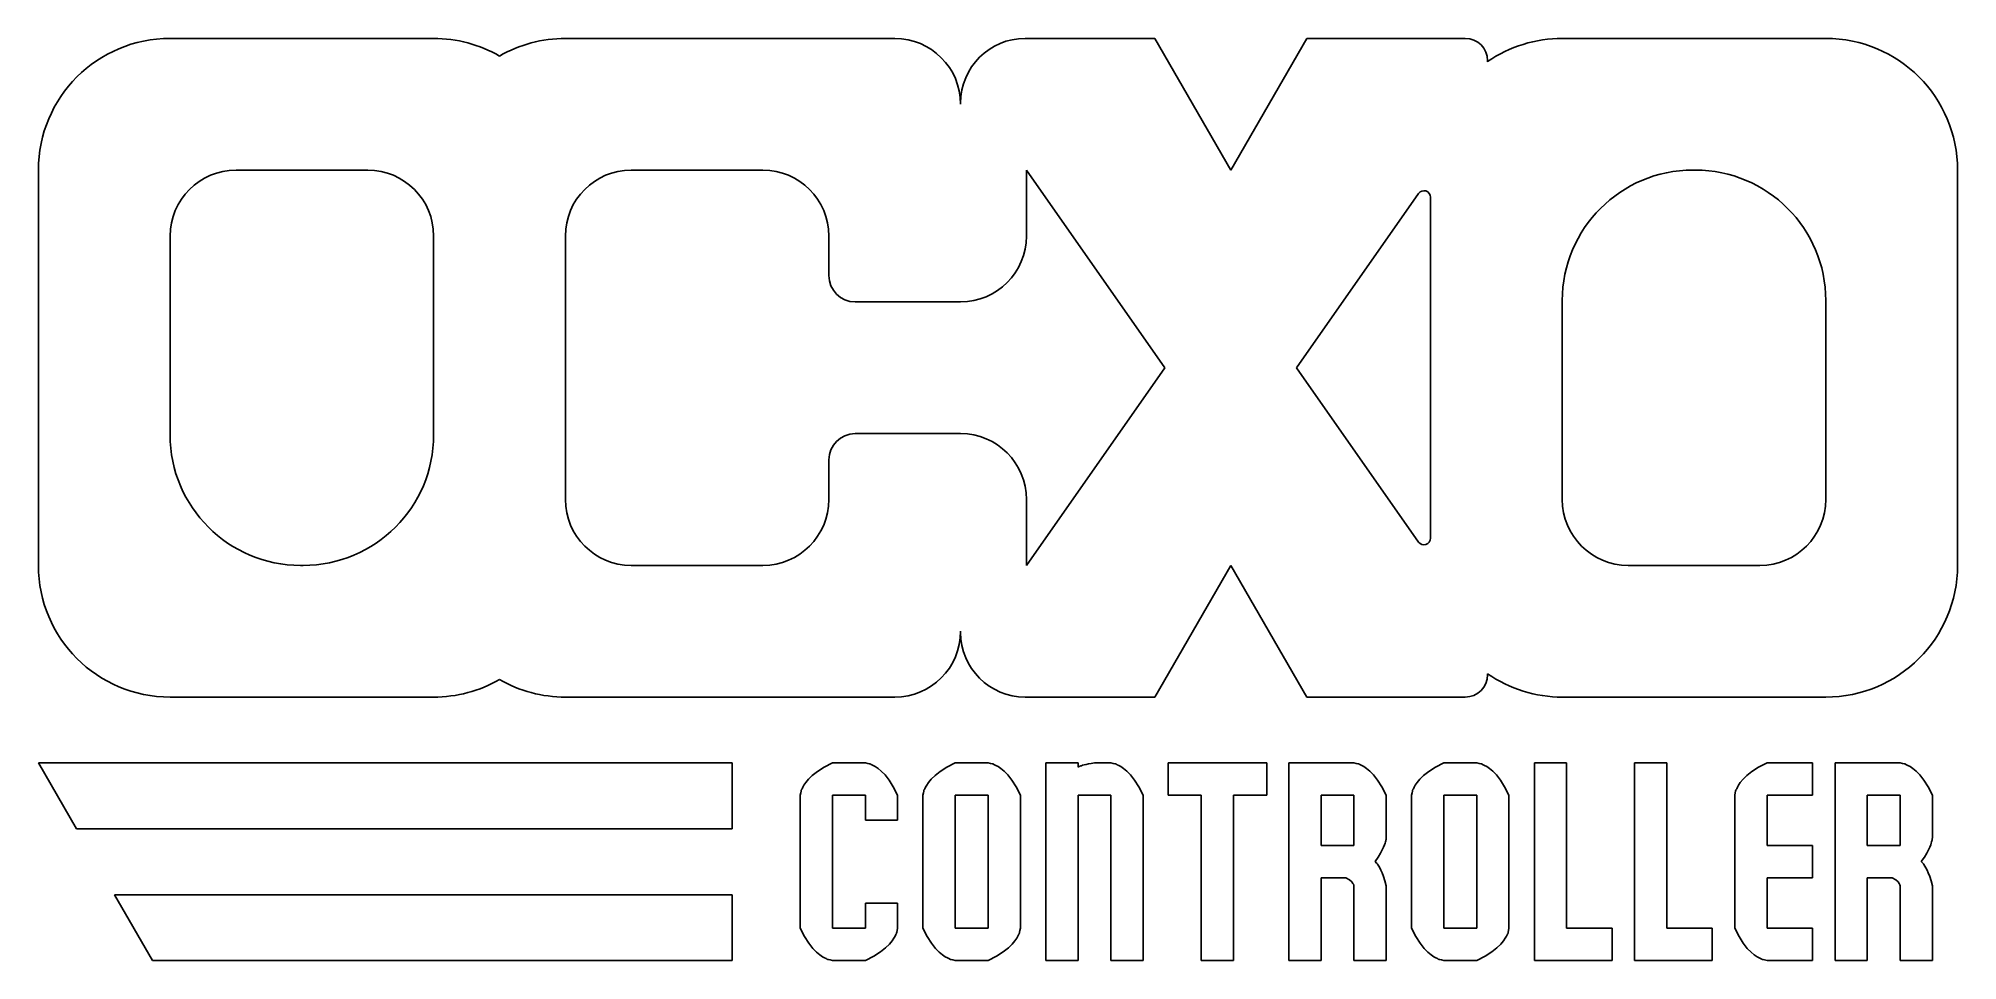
# Model space of a CAD drawing. Header units: millimetres. Extents: x -10 to 136, y -45 to 25.
import ezdxf

# ---------------------------------------------------------------- set-up
doc = ezdxf.new("R2010")
doc.units = ezdxf.units.MM

msp = doc.modelspace()

# ---------------------------------------------------------------- linework, layer by layer
at = {"color": 7, "linetype": 'Continuous'}
for p, q in [((20, 25), (0, 25)), ((20, 25), (0, 25)), ((55, 25), (30, 25)), ((55, 25), (30, 25)), ((74.73, 25), (64.9, 25)), ((74.73, 25), (64.9, 25)), ((80.5, 15), (74.73, 25)), ((80.5, 15), (74.73, 25)), ((86.28, 25), (80.5, 15)), ((86.28, 25), (80.5, 15)), ((98.3, 25), (86.28, 25)), ((98.3, 25), (86.28, 25)), ((125.67, 25), (105.67, 25)), ((125.67, 25), (105.67, 25)), ((100, 23.23), (100, 23.3)), ((100, 23.23), (100, 23.3)), ((60, 20.1), (60, 20)), ((60, 20.1), (60, 20)), ((-10, 15), (-10, -15)), ((-10, 15), (-10, -15)), ((15, 15), (5, 15)), ((15, 15), (5, 15)), ((45, 15), (35, 15)), ((45, 15), (35, 15)), ((65, 15), (65, 10)), ((75.5, 0), (65, 15)), ((65, 15), (65, 10)), ((75.5, 0), (65, 15)), ((115.77, 15), (115.57, 15)), ((115.77, 15), (115.57, 15)), ((135.67, -15), (135.67, 15)), ((135.67, -15), (135.67, 15)), ((94.76, 13.23), (85.5, 0)), ((94.76, 13.23), (85.5, 0)), ((95.67, -12.94), (95.67, 12.94)), ((95.67, -12.94), (95.67, 12.94)), ((0, 10), (0, -5.1)), ((0, 10), (0, -5.1)), ((20, -5.1), (20, 10)), ((20, -5.1), (20, 10)), ((30, 10), (30, -10)), ((30, 10), (30, -10)), ((50, 7), (50, 10)), ((50, 7), (50, 10)), ((60, 5), (52, 5)), ((60, 5), (52, 5)), ((105.67, 5.1), (105.67, -10)), ((105.67, 5.1), (105.67, -10)), ((125.67, -10), (125.67, 5.1)), ((125.67, -10), (125.67, 5.1)), ((65, -15), (75.5, 0)), ((65, -15), (75.5, 0)), ((85.5, 0), (94.76, -13.23)), ((85.5, 0), (94.76, -13.23)), ((52, -5), (60, -5)), ((52, -5), (60, -5)), ((50, -10), (50, -7)), ((50, -10), (50, -7)), ((65, -10), (65, -15)), ((65, -10), (65, -15)), ((9.9, -15), (10.1, -15)), ((9.9, -15), (10.1, -15)), ((35, -15), (45, -15)), ((35, -15), (45, -15)), ((74.73, -25), (80.5, -15)), ((74.73, -25), (80.5, -15)), ((80.5, -15), (86.28, -25)), ((80.5, -15), (86.28, -25)), ((110.67, -15), (120.67, -15)), ((110.67, -15), (120.67, -15)), ((60, -20), (60, -20.1)), ((60, -20), (60, -20.1)), ((100, -23.3), (100, -23.23)), ((100, -23.3), (100, -23.23)), ((0, -25), (20, -25)), ((0, -25), (20, -25)), ((30, -25), (55, -25)), ((30, -25), (55, -25)), ((64.9, -25), (74.73, -25)), ((64.9, -25), (74.73, -25)), ((86.28, -25), (98.3, -25)), ((86.28, -25), (98.3, -25)), ((105.67, -25), (125.67, -25)), ((105.67, -25), (125.67, -25)), ((42.67, -30), (-10, -30)), ((-10, -30), (-7.11, -35)), ((42.67, -30), (-10, -30)), ((-10, -30), (-7.11, -35)), ((42.67, -35), (42.67, -30)), ((42.67, -35), (42.67, -30)), ((52.77, -29.99), (50.27, -29.99)), ((52.77, -29.99), (50.27, -29.99)), ((62.09, -29.99), (59.59, -29.99)), ((62.09, -29.99), (59.59, -29.99)), ((68.91, -29.99), (66.46, -29.99)), ((66.46, -29.99), (66.46, -44.99)), ((68.91, -29.99), (66.46, -29.99)), ((66.46, -29.99), (66.46, -44.99)), ((68.91, -30.31), (68.91, -29.99)), ((68.91, -30.31), (68.91, -29.99)), ((71.4, -29.99), (70.16, -29.99)), ((71.4, -29.99), (70.16, -29.99)), ((75.75, -29.99), (75.75, -32.44)), ((83.23, -29.99), (75.75, -29.99)), ((75.75, -29.99), (75.75, -32.44)), ((83.23, -29.99), (75.75, -29.99)), ((83.23, -32.44), (83.23, -29.99)), ((83.23, -32.44), (83.23, -29.99)), ((89.85, -29.99), (84.91, -29.99)), ((84.91, -29.99), (84.91, -44.99)), ((89.85, -29.99), (84.91, -29.99)), ((84.91, -29.99), (84.91, -44.99)), ((99.17, -29.99), (96.68, -29.99)), ((99.17, -29.99), (96.68, -29.99)), ((106, -29.99), (103.55, -29.99)), ((103.55, -29.99), (103.55, -44.99)), ((106, -29.99), (103.55, -29.99)), ((103.55, -29.99), (103.55, -44.99)), ((106, -42.54), (106, -29.99)), ((106, -42.54), (106, -29.99)), ((113.6, -29.99), (111.15, -29.99)), ((111.15, -29.99), (111.15, -44.99)), ((113.6, -29.99), (111.15, -29.99)), ((111.15, -29.99), (111.15, -44.99)), ((113.6, -42.54), (113.6, -29.99)), ((113.6, -42.54), (113.6, -29.99)), ((123.71, -29.99), (121.21, -29.99)), ((123.71, -29.99), (121.21, -29.99)), ((124.66, -29.99), (123.71, -29.99)), ((124.66, -29.99), (123.71, -29.99)), ((124.66, -32.44), (124.66, -29.99)), ((124.66, -32.44), (124.66, -29.99)), ((131.31, -29.99), (126.37, -29.99)), ((126.37, -29.99), (126.37, -44.99)), ((126.37, -29.99), (126.37, -44.99)), ((131.31, -29.99), (126.37, -29.99)), ((47.83, -32.44), (47.83, -42.54)), ((47.83, -32.44), (47.83, -42.54)), ((50.27, -42.54), (50.27, -32.44)), ((50.27, -32.44), (52.77, -32.44)), ((50.27, -42.54), (50.27, -32.44)), ((50.27, -32.44), (52.77, -32.44)), ((52.77, -32.44), (52.77, -34.34)), ((52.77, -32.44), (52.77, -34.34)), ((55.22, -34.34), (55.22, -32.44)), ((55.22, -34.34), (55.22, -32.44)), ((57.14, -32.44), (57.14, -42.54)), ((57.14, -32.44), (57.14, -42.54)), ((59.59, -42.54), (59.59, -32.44)), ((59.59, -32.44), (62.09, -32.44)), ((59.59, -32.44), (59.59, -42.54)), ((62.09, -32.44), (59.59, -32.44)), ((62.09, -32.44), (62.09, -42.54)), ((62.09, -42.54), (62.09, -32.44)), ((64.54, -42.54), (64.54, -32.44)), ((64.54, -42.54), (64.54, -32.44)), ((68.91, -44.99), (68.91, -32.44)), ((68.91, -32.44), (71.41, -32.44)), ((68.91, -44.99), (68.91, -32.44)), ((68.91, -32.44), (71.41, -32.44)), ((71.41, -32.44), (71.41, -44.99)), ((71.41, -32.44), (71.41, -44.99)), ((73.86, -44.99), (73.86, -32.44)), ((73.86, -44.99), (73.86, -32.44)), ((75.75, -32.44), (78.25, -32.44)), ((75.75, -32.44), (78.25, -32.44)), ((78.25, -32.44), (78.25, -44.99)), ((78.25, -32.44), (78.25, -44.99)), ((80.7, -44.99), (80.7, -32.44)), ((80.7, -32.44), (83.23, -32.44)), ((80.7, -44.99), (80.7, -32.44)), ((80.7, -32.44), (83.23, -32.44)), ((87.36, -36.26), (87.36, -32.44)), ((87.36, -32.44), (89.85, -32.44)), ((89.85, -32.44), (87.36, -32.44)), ((87.36, -32.44), (87.36, -36.26)), ((89.85, -32.44), (89.85, -36.26)), ((89.85, -36.26), (89.85, -32.44)), ((92.3, -35.64), (92.3, -32.44)), ((92.3, -35.64), (92.3, -32.44)), ((94.23, -32.44), (94.23, -42.54)), ((94.23, -32.44), (94.23, -42.54)), ((96.68, -42.54), (96.68, -32.44)), ((96.68, -32.44), (99.17, -32.44)), ((96.68, -32.44), (96.68, -42.54)), ((99.17, -32.44), (96.68, -32.44)), ((99.17, -32.44), (99.17, -42.54)), ((99.17, -42.54), (99.17, -32.44)), ((101.62, -42.54), (101.62, -32.44)), ((101.62, -42.54), (101.62, -32.44)), ((118.76, -32.44), (118.76, -35.64)), ((118.76, -32.44), (118.76, -35.64)), ((121.21, -36.26), (121.21, -32.44)), ((121.21, -32.44), (124.66, -32.44)), ((121.21, -36.26), (121.21, -32.44)), ((121.21, -32.44), (124.66, -32.44)), ((128.82, -36.26), (128.82, -32.44)), ((128.82, -32.44), (131.31, -32.44)), ((128.82, -32.44), (128.82, -36.26)), ((131.31, -32.44), (128.82, -32.44)), ((131.31, -32.44), (131.31, -36.26)), ((131.31, -36.26), (131.31, -32.44)), ((133.76, -35.64), (133.76, -32.44)), ((133.76, -35.64), (133.76, -32.44)), ((52.77, -34.34), (55.22, -34.34)), ((52.77, -34.34), (55.22, -34.34)), ((-7.11, -35), (42.67, -35)), ((-7.11, -35), (42.67, -35)), ((89.85, -36.26), (87.36, -36.26)), ((87.36, -36.26), (89.85, -36.26)), ((118.76, -35.64), (118.76, -42.54)), ((118.76, -35.64), (118.76, -42.54)), ((123.71, -36.26), (121.21, -36.26)), ((123.71, -36.26), (121.21, -36.26)), ((124.66, -36.26), (123.71, -36.26)), ((124.66, -36.26), (123.71, -36.26)), ((124.66, -38.71), (124.66, -36.26)), ((124.66, -38.71), (124.66, -36.26)), ((131.31, -36.26), (128.82, -36.26)), ((128.82, -36.26), (131.31, -36.26)), ((91.46, -37.48), (91.47, -37.48)), ((91.46, -37.48), (91.47, -37.48)), ((132.92, -37.48), (132.92, -37.48)), ((132.92, -37.48), (132.92, -37.48)), ((87.36, -44.99), (87.36, -38.71)), ((87.36, -38.71), (89.24, -38.71)), ((87.36, -44.99), (87.36, -38.71)), ((87.36, -38.71), (89.24, -38.71)), ((89.85, -39.33), (89.85, -44.99)), ((89.85, -39.33), (89.85, -44.99)), ((92.3, -44.99), (92.3, -39.33)), ((92.3, -44.99), (92.3, -39.33)), ((121.21, -42.54), (121.21, -38.71)), ((121.21, -38.71), (124.66, -38.71)), ((121.21, -42.54), (121.21, -38.71)), ((121.21, -38.71), (124.66, -38.71)), ((128.82, -44.99), (128.82, -38.71)), ((128.82, -38.71), (130.7, -38.71)), ((128.82, -38.71), (130.7, -38.71)), ((128.82, -44.99), (128.82, -38.71)), ((131.31, -39.33), (131.31, -44.99)), ((131.31, -39.33), (131.31, -44.99)), ((133.76, -44.99), (133.76, -39.33)), ((133.76, -44.99), (133.76, -39.33)), ((-4.23, -40), (42.67, -40)), ((-4.23, -40), (-1.34, -45)), ((42.67, -40), (-4.23, -40)), ((-4.23, -40), (-1.34, -45)), ((42.67, -45), (42.67, -40)), ((42.67, -45), (42.67, -40)), ((52.77, -40.64), (52.77, -42.54)), ((55.22, -40.64), (52.77, -40.64)), ((55.22, -40.64), (52.77, -40.64)), ((52.77, -40.64), (52.77, -42.54)), ((55.22, -42.54), (55.22, -40.64)), ((55.22, -42.54), (55.22, -40.64)), ((52.77, -42.54), (50.27, -42.54)), ((52.77, -42.54), (50.27, -42.54)), ((62.09, -42.54), (59.59, -42.54)), ((59.59, -42.54), (62.09, -42.54)), ((99.17, -42.54), (96.68, -42.54)), ((96.68, -42.54), (99.17, -42.54)), ((108.5, -42.54), (106, -42.54)), ((108.5, -42.54), (106, -42.54)), ((109.45, -42.54), (108.5, -42.54)), ((109.45, -42.54), (108.5, -42.54)), ((109.45, -44.99), (109.45, -42.54)), ((109.45, -44.99), (109.45, -42.54)), ((116.11, -42.54), (113.6, -42.54)), ((116.11, -42.54), (113.6, -42.54)), ((117.05, -42.54), (116.11, -42.54)), ((117.05, -42.54), (116.11, -42.54)), ((117.05, -44.99), (117.05, -42.54)), ((117.05, -44.99), (117.05, -42.54)), ((123.71, -42.54), (121.21, -42.54)), ((123.71, -42.54), (121.21, -42.54)), ((124.66, -42.54), (123.71, -42.54)), ((124.66, -42.54), (123.71, -42.54)), ((124.66, -44.99), (124.66, -42.54)), ((124.66, -44.99), (124.66, -42.54)), ((-1.34, -45), (42.67, -45)), ((-1.34, -45), (42.67, -45)), ((50.27, -44.99), (52.77, -44.99)), ((50.27, -44.99), (52.77, -44.99)), ((59.59, -44.99), (62.09, -44.99)), ((59.59, -44.99), (62.09, -44.99)), ((66.46, -44.99), (68.91, -44.99)), ((66.46, -44.99), (68.91, -44.99)), ((71.41, -44.99), (73.86, -44.99)), ((71.41, -44.99), (73.86, -44.99)), ((78.25, -44.99), (80.7, -44.99)), ((78.25, -44.99), (80.7, -44.99)), ((84.91, -44.99), (87.36, -44.99)), ((84.91, -44.99), (87.36, -44.99)), ((89.85, -44.99), (92.3, -44.99)), ((89.85, -44.99), (92.3, -44.99)), ((96.68, -44.99), (99.17, -44.99)), ((96.68, -44.99), (99.17, -44.99)), ((103.55, -44.99), (109.45, -44.99)), ((103.55, -44.99), (109.45, -44.99)), ((111.15, -44.99), (117.05, -44.99)), ((111.15, -44.99), (117.05, -44.99)), ((121.21, -44.99), (124.66, -44.99)), ((121.21, -44.99), (124.66, -44.99)), ((126.37, -44.99), (128.82, -44.99)), ((126.37, -44.99), (128.82, -44.99)), ((131.31, -44.99), (133.76, -44.99)), ((131.31, -44.99), (133.76, -44.99))]:
    msp.add_line(p, q, dxfattribs=at)
for centre, radius, start, end in [((0, 15), 10, 90, 180), ((0, 15), 10, 90, 180), ((20, 15), 10, 60, 90), ((20, 15), 10, 60, 90), ((30, 15), 10, 90, 120), ((30, 15), 10, 90, 120), ((55, 20), 5, 0, 90), ((55, 20), 5, 0, 90), ((64.9, 20.1), 4.9, 90, 180), ((64.9, 20.1), 4.9, 90, 180), ((98.3, 23.3), 1.7, 0, 90), ((98.3, 23.3), 1.7, 0, 90), ((105.67, 15), 10, 90, 124.5707), ((105.67, 15), 10, 90, 124.5707), ((125.67, 15), 10, 0, 90), ((125.67, 15), 10, 0, 90), ((5, 10), 5, 90, 180), ((5, 10), 5, 90, 180), ((15, 10), 5, 0, 90), ((15, 10), 5, 0, 90), ((35, 10), 5, 90, 180), ((35, 10), 5, 90, 180), ((45, 10), 5, 0, 90), ((45, 10), 5, 0, 90), ((115.57, 5.1), 9.9, 90, 180), ((115.57, 5.1), 9.9, 90, 180), ((115.77, 5.1), 9.9, 0, 90), ((115.77, 5.1), 9.9, 0, 90), ((95.17, 12.94), 0.5, 360, 145), ((95.17, 12.94), 0.5, 360, 145), ((60, 10), 5, 270, 0), ((60, 10), 5, 270, 0), ((52, 7), 2, 180, 270), ((52, 7), 2, 180, 270), ((9.9, -5.1), 9.9, 180, 270), ((9.9, -5.1), 9.9, 180, 270), ((10.1, -5.1), 9.9, 270, 0), ((10.1, -5.1), 9.9, 270, 0), ((52, -7), 2, 90, 180), ((52, -7), 2, 90, 180), ((60, -10), 5, 0, 90), ((60, -10), 5, 0, 90), ((35, -10), 5, 180, 270), ((35, -10), 5, 180, 270), ((45, -10), 5, 270, 0), ((45, -10), 5, 270, 0), ((110.67, -10), 5, 180, 270), ((110.67, -10), 5, 180, 270), ((120.67, -10), 5, 270, 0), ((120.67, -10), 5, 270, 0), ((95.17, -12.94), 0.5, 215, 0), ((95.17, -12.94), 0.5, 215, 0), ((0, -15), 10, 180, 270), ((0, -15), 10, 180, 270), ((125.67, -15), 10, 270, 0), ((125.67, -15), 10, 270, 0), ((55, -20), 5, 270, 0), ((55, -20), 5, 270, 0), ((64.9, -20.1), 4.9, 180, 270), ((64.9, -20.1), 4.9, 180, 270), ((98.3, -23.3), 1.7, 270, 0), ((98.3, -23.3), 1.7, 270, 0), ((105.67, -15), 10, 235.4293, 270), ((105.67, -15), 10, 235.4293, 270), ((20, -15), 10, 270, 300), ((20, -15), 10, 270, 300), ((30, -15), 10, 240, 270), ((30, -15), 10, 240, 270)]:
    msp.add_arc(centre, radius, start, end, dxfattribs=at)
for points, knots in [([(50.27, -29.99), (48.38, -30.87), (47.83, -32.44), (47.94, -31.85), (47.83, -32.44)], [0, 0, 0, 0, 0.556941, 1, 1, 1, 1]), ([(50.27, -29.99), (48.38, -30.87), (47.83, -32.44), (47.94, -31.85), (47.83, -32.44)], [0, 0, 0, 0, 0.556941, 1, 1, 1, 1]), ([(55.22, -32.44), (54.33, -30.55), (52.77, -29.99), (53.35, -30.11), (52.77, -29.99)], [0, 0, 0, 0, 0.556926, 1, 1, 1, 1]), ([(55.22, -32.44), (54.33, -30.55), (52.77, -29.99), (53.35, -30.11), (52.77, -29.99)], [0, 0, 0, 0, 0.556926, 1, 1, 1, 1]), ([(59.59, -29.99), (57.7, -30.87), (57.14, -32.44), (57.26, -31.85), (57.14, -32.44)], [0, 0, 0, 0, 0.556943, 1, 1, 1, 1]), ([(59.59, -29.99), (57.7, -30.87), (57.14, -32.44), (57.26, -31.85), (57.14, -32.44)], [0, 0, 0, 0, 0.556943, 1, 1, 1, 1]), ([(64.54, -32.44), (63.65, -30.55), (62.09, -29.99), (62.67, -30.11), (62.09, -29.99)], [0, 0, 0, 0, 0.556886, 1, 1, 1, 1]), ([(64.54, -32.44), (63.65, -30.55), (62.09, -29.99), (62.67, -30.11), (62.09, -29.99)], [0, 0, 0, 0, 0.556886, 1, 1, 1, 1]), ([(70.16, -29.99), (69.44, -30.09), (68.91, -30.31), (69.08, -30.23), (68.91, -30.31)], [0, 0, 0, 0, 0.559646, 1, 1, 1, 1]), ([(70.16, -29.99), (69.44, -30.09), (68.91, -30.31), (69.08, -30.23), (68.91, -30.31)], [0, 0, 0, 0, 0.559646, 1, 1, 1, 1]), ([(73.86, -32.44), (72.97, -30.55), (71.4, -29.99), (71.99, -30.11), (71.4, -29.99)], [0, 0, 0, 0, 0.556885, 1, 1, 1, 1]), ([(73.86, -32.44), (72.97, -30.55), (71.4, -29.99), (71.99, -30.11), (71.4, -29.99)], [0, 0, 0, 0, 0.556885, 1, 1, 1, 1]), ([(92.3, -32.44), (91.41, -30.55), (89.85, -29.99), (90.44, -30.11), (89.85, -29.99)], [0, 0, 0, 0, 0.556926, 1, 1, 1, 1]), ([(92.3, -32.44), (91.41, -30.55), (89.85, -29.99), (90.44, -30.11), (89.85, -29.99)], [0, 0, 0, 0, 0.556926, 1, 1, 1, 1]), ([(96.68, -29.99), (94.78, -30.87), (94.23, -32.44), (94.34, -31.85), (94.23, -32.44)], [0, 0, 0, 0, 0.556942, 1, 1, 1, 1]), ([(96.68, -29.99), (94.78, -30.87), (94.23, -32.44), (94.34, -31.85), (94.23, -32.44)], [0, 0, 0, 0, 0.556942, 1, 1, 1, 1]), ([(101.62, -32.44), (100.74, -30.55), (99.17, -29.99), (99.76, -30.11), (99.17, -29.99)], [0, 0, 0, 0, 0.556885, 1, 1, 1, 1]), ([(101.62, -32.44), (100.74, -30.55), (99.17, -29.99), (99.76, -30.11), (99.17, -29.99)], [0, 0, 0, 0, 0.556885, 1, 1, 1, 1]), ([(121.21, -29.99), (119.32, -30.87), (118.76, -32.44), (118.88, -31.85), (118.76, -32.44)], [0, 0, 0, 0, 0.556943, 1, 1, 1, 1]), ([(121.21, -29.99), (119.32, -30.87), (118.76, -32.44), (118.88, -31.85), (118.76, -32.44)], [0, 0, 0, 0, 0.556943, 1, 1, 1, 1]), ([(133.76, -32.44), (132.87, -30.55), (131.31, -29.99), (131.89, -30.11), (131.31, -29.99)], [0, 0, 0, 0, 0.556926, 1, 1, 1, 1]), ([(133.76, -32.44), (132.87, -30.55), (131.31, -29.99), (131.89, -30.11), (131.31, -29.99)], [0, 0, 0, 0, 0.556926, 1, 1, 1, 1]), ([(91.47, -37.48), (92.14, -36.54), (92.3, -35.64), (92.28, -35.95), (92.3, -35.64)], [0, 0, 0, 0, 0.558736, 1, 1, 1, 1]), ([(91.47, -37.48), (92.14, -36.54), (92.3, -35.64), (92.28, -35.95), (92.3, -35.64)], [0, 0, 0, 0, 0.558736, 1, 1, 1, 1]), ([(132.92, -37.48), (133.6, -36.54), (133.76, -35.64), (133.73, -35.95), (133.76, -35.64)], [0, 0, 0, 0, 0.558742, 1, 1, 1, 1]), ([(132.92, -37.48), (133.6, -36.54), (133.76, -35.64), (133.73, -35.95), (133.76, -35.64)], [0, 0, 0, 0, 0.558742, 1, 1, 1, 1]), ([(92.3, -39.33), (92.04, -38.2), (91.46, -37.48), (91.68, -37.71), (91.46, -37.48)], [0, 0, 0, 0, 0.559256, 1, 1, 1, 1]), ([(92.3, -39.33), (92.04, -38.2), (91.46, -37.48), (91.68, -37.71), (91.46, -37.48)], [0, 0, 0, 0, 0.559256, 1, 1, 1, 1]), ([(133.76, -39.33), (133.49, -38.2), (132.92, -37.48), (133.14, -37.71), (132.92, -37.48)], [0, 0, 0, 0, 0.559257, 1, 1, 1, 1]), ([(133.76, -39.33), (133.49, -38.2), (132.92, -37.48), (133.14, -37.71), (132.92, -37.48)], [0, 0, 0, 0, 0.559257, 1, 1, 1, 1]), ([(89.24, -38.71), (89.71, -38.94), (89.85, -39.33), (89.82, -39.18), (89.85, -39.33)], [0, 0, 0, 0, 0.556948, 1, 1, 1, 1]), ([(89.24, -38.71), (89.71, -38.94), (89.85, -39.33), (89.82, -39.18), (89.85, -39.33)], [0, 0, 0, 0, 0.556948, 1, 1, 1, 1]), ([(130.7, -38.71), (131.17, -38.94), (131.31, -39.33), (131.28, -39.18), (131.31, -39.33)], [0, 0, 0, 0, 0.55697, 1, 1, 1, 1]), ([(130.7, -38.71), (131.17, -38.94), (131.31, -39.33), (131.28, -39.18), (131.31, -39.33)], [0, 0, 0, 0, 0.55697, 1, 1, 1, 1]), ([(47.83, -42.54), (48.71, -44.43), (50.27, -44.99), (49.69, -44.87), (50.27, -44.99)], [0, 0, 0, 0, 0.556817, 1, 1, 1, 1]), ([(47.83, -42.54), (48.71, -44.43), (50.27, -44.99), (49.69, -44.87), (50.27, -44.99)], [0, 0, 0, 0, 0.556817, 1, 1, 1, 1]), ([(52.77, -44.99), (54.66, -44.1), (55.22, -42.54), (55.1, -43.12), (55.22, -42.54)], [0, 0, 0, 0, 0.55683, 1, 1, 1, 1]), ([(52.77, -44.99), (54.66, -44.1), (55.22, -42.54), (55.1, -43.12), (55.22, -42.54)], [0, 0, 0, 0, 0.55683, 1, 1, 1, 1]), ([(57.14, -42.54), (58.03, -44.43), (59.59, -44.99), (59.01, -44.87), (59.59, -44.99)], [0, 0, 0, 0, 0.556816, 1, 1, 1, 1]), ([(57.14, -42.54), (58.03, -44.43), (59.59, -44.99), (59.01, -44.87), (59.59, -44.99)], [0, 0, 0, 0, 0.556816, 1, 1, 1, 1]), ([(62.09, -44.99), (63.98, -44.11), (64.54, -42.54), (64.42, -43.13), (64.54, -42.54)], [0, 0, 0, 0, 0.556773, 1, 1, 1, 1]), ([(62.09, -44.99), (63.98, -44.11), (64.54, -42.54), (64.42, -43.13), (64.54, -42.54)], [0, 0, 0, 0, 0.556773, 1, 1, 1, 1]), ([(94.23, -42.54), (95.11, -44.43), (96.68, -44.99), (96.09, -44.87), (96.68, -44.99)], [0, 0, 0, 0, 0.556816, 1, 1, 1, 1]), ([(94.23, -42.54), (95.11, -44.43), (96.68, -44.99), (96.09, -44.87), (96.68, -44.99)], [0, 0, 0, 0, 0.556816, 1, 1, 1, 1]), ([(99.17, -44.99), (101.06, -44.11), (101.62, -42.54), (101.51, -43.13), (101.62, -42.54)], [0, 0, 0, 0, 0.556777, 1, 1, 1, 1]), ([(99.17, -44.99), (101.06, -44.11), (101.62, -42.54), (101.51, -43.13), (101.62, -42.54)], [0, 0, 0, 0, 0.556777, 1, 1, 1, 1]), ([(118.76, -42.54), (119.64, -44.43), (121.21, -44.99), (120.62, -44.87), (121.21, -44.99)], [0, 0, 0, 0, 0.5568157, 1, 1, 1, 1]), ([(118.76, -42.54), (119.64, -44.43), (121.21, -44.99), (120.62, -44.87), (121.21, -44.99)], [0, 0, 0, 0, 0.5568157, 1, 1, 1, 1])]:
    msp.add_open_spline(points, degree=3, knots=knots, dxfattribs=at)

doc.saveas('drawing.dxf')
